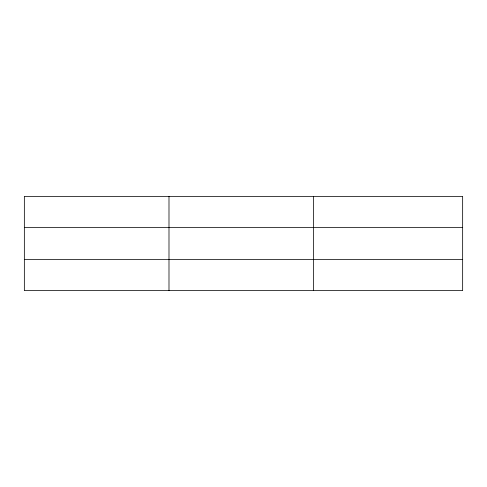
<?xml version="1.0" encoding="UTF-8"?>
<svg xmlns="http://www.w3.org/2000/svg" width="487" height="487" viewBox="0 0 487 487"><rect width="100%" height="100%" fill="white"/><g stroke="black" fill="none" stroke-linecap="round" stroke-linejoin="round"><path stroke-width="0.73" d="M168.989 196.364L168.989 290.636M313.628 196.364L313.628 290.636M462.65 227.472L462.65 196.364L24.35 196.364L24.35 290.636L462.65 290.636L462.65 227.472L24.35 227.472M24.35 259.528L462.65 259.528"/></g></svg>
